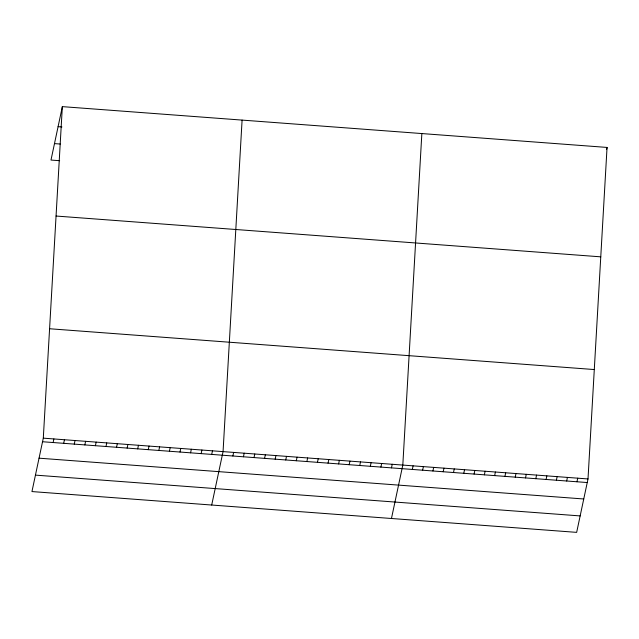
<?xml version="1.0" encoding="UTF-8"?>
<svg xmlns="http://www.w3.org/2000/svg" width="639" height="639" viewBox="0 0 639 639"><rect width="100%" height="100%" fill="white"/><g stroke="black" fill="none" stroke-linecap="round" stroke-linejoin="round"><path stroke-width="0.96" d="M43.3 438.154L62.342 106.633L607.05 147.433L588.008 478.946L576.658 532.367L31.95 491.567L43.3 438.154L588.008 478.946M242.093 120.1L223.059 451.613L211.701 505.026M421.852 133.567L402.81 465.08L391.459 518.493M62.342 106.633L50.992 160.054L59.643 160.701M53.117 442.531L53.876 438.945M63.684 443.322L64.451 439.736M74.26 444.113L75.027 440.527M84.835 444.912L85.602 441.317M95.411 445.702L96.169 442.108M105.986 446.493L106.745 442.907M116.554 447.284L117.32 443.698M127.129 448.075L127.896 444.488M137.704 448.866L138.463 445.279M148.28 449.664L149.039 446.07M158.847 450.455L159.614 446.861M169.423 451.246L170.19 447.651M179.998 452.037L180.765 448.45M190.574 452.827L191.333 449.241M201.149 453.618L201.908 450.032M211.717 454.409L212.483 450.822M232.868 455.998L233.634 452.404M243.443 456.789L244.202 453.203M254.018 457.58L254.777 453.994M264.586 458.371L265.353 454.784M275.161 459.161L275.928 455.575M285.737 459.96L286.496 456.366M296.312 460.751L297.071 457.157M306.88 461.542L307.647 457.947M317.455 462.332L318.222 458.746M328.031 463.123L328.797 459.537M338.606 463.914L339.365 460.328M349.182 464.705L349.94 461.118M359.749 465.504L360.516 461.909M370.324 466.294L371.091 462.7M380.9 467.085L381.659 463.491M391.475 467.876L392.234 464.289M412.339 469.441L413.098 465.847M422.627 470.208L423.385 466.622M432.915 470.983L433.673 467.389M443.202 471.75L443.969 468.163M453.49 472.525L454.257 468.93M463.778 473.291L464.545 469.705M474.066 474.066L474.833 470.472M484.362 474.833L485.121 471.247M494.65 475.608L495.409 472.013M504.938 476.374L505.697 472.788M515.226 477.149L515.985 473.555M525.514 477.916L526.28 474.33M535.801 478.691L536.568 475.096M606.667 149.23L607.05 147.433M546.089 479.458L546.856 475.871M556.377 480.224L557.144 476.638M566.673 480.999L567.432 477.413M576.961 481.766L577.72 478.18M58.085 126.666L61.927 126.953M54.483 143.607L60.25 144.039M56.056 216.038L600.764 256.838M49.586 328.75L594.294 369.55M42.541 441.741L587.249 482.541M39.043 458.179L583.75 498.979M35.449 475.12L580.148 515.921"/></g></svg>
